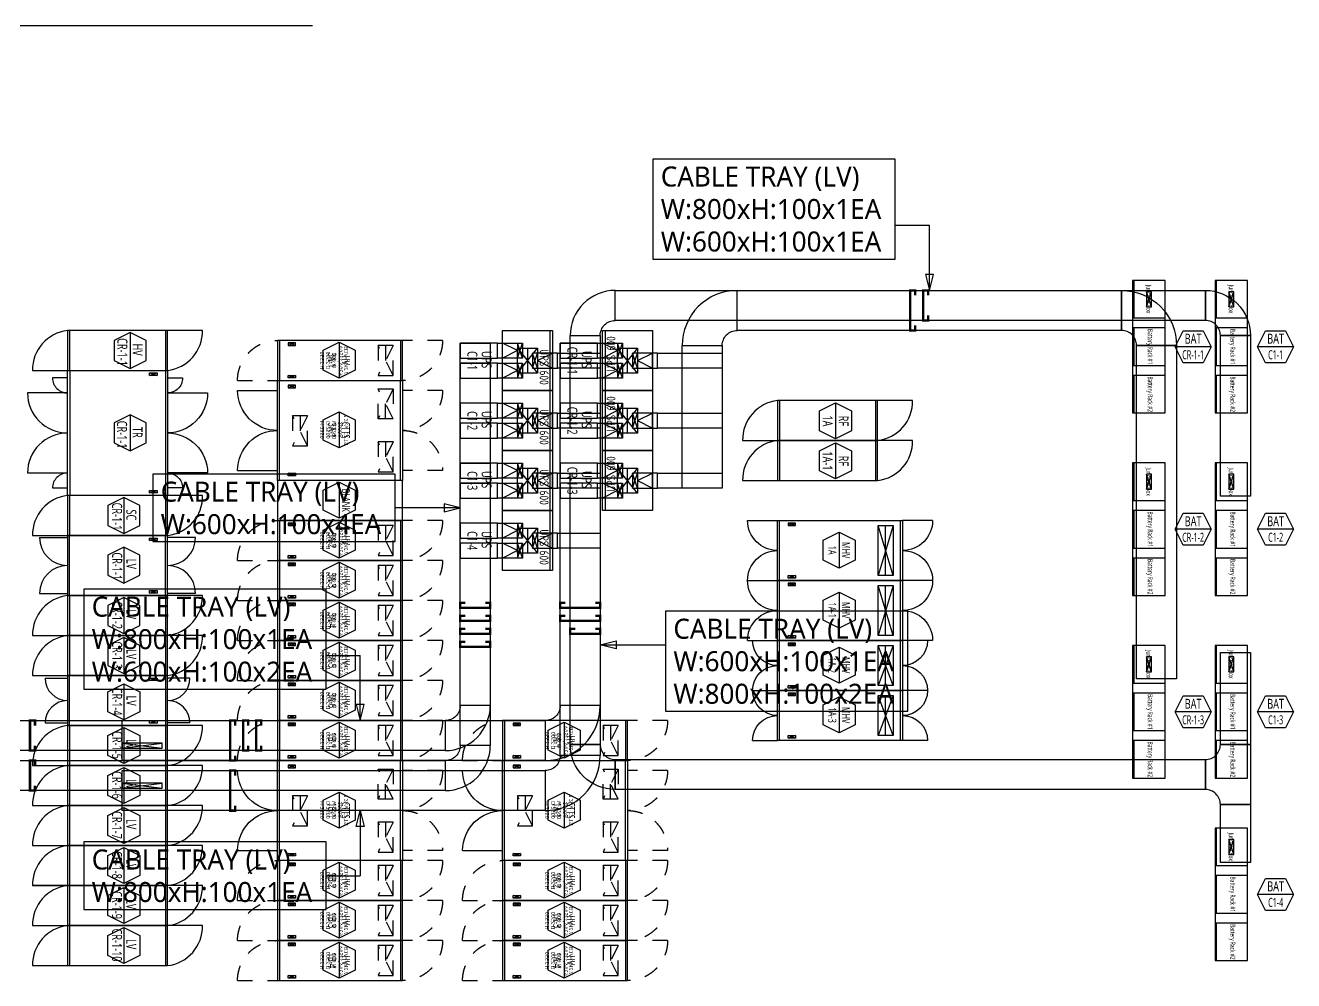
# Model space of a CAD drawing. Header units: millimetres. Extents: x -138191 to 245733, y -341087 to 835263.
# Drawn here: x 108511 to 133874, y -226895 to -207795 of the extents above; entities that cross this region are included whole.
import ezdxf
from ezdxf.enums import TextEntityAlignment as Align

# ---------------------------------------------------------------- set-up
doc = ezdxf.new("R2010")
doc.units = ezdxf.units.MM
doc.header["$LTSCALE"] = 300
doc.linetypes.add('D1', pattern=[3, 1, -1, 1])
for name, color, linetype in [('------00 Switch Gear', 3, 'Continuous'), ('------00 Switch Gear_Number', 1, 'Continuous'), ('-----26 Electrical Cable Tray_HV_N', 30, 'Continuous'), ('-----26 Electrical Cable Tray_LV_UPS', 6, 'Continuous'), ('-----26 Electrical Cable Tray_LV_UPSBAT', 11, 'Continuous'), ('-----36 Dimension', 1, 'Continuous')]:
    doc.layers.add(name, color=color, linetype=linetype)
doc.layers.add('NOPLOT', color=191, linetype='Continuous', plot=False)
doc.styles.add('ELEC', font='malgun.ttf')
doc.styles.add('WD', font='isocp2.shx', dxfattribs={"height": 75, "bigfont": 'whgtxt.shx'})

# ---------------------------------------------------------------- blocks, each defined once
blk = doc.blocks.new('A$C2e8f9a8b')
at = {"color": 0}
blk.add_line((30, 750), (30, 0), dxfattribs=at)
blk.add_lwpolyline([(650, 0), (0, 0), (0, 750), (650, 750)], close=True, dxfattribs=at)
blk = doc.blocks.new('A$C6A3B64A9')
for p, q in [((-3200, 600), (-2600, 600)), ((-2558, -600), (-2558, 600)), ((-460, 550), (-310, 500)), ((-460, 500), (-310, 550)), ((-140, -600), (-140, 600)), ((500, 600), (-100, 600)), ((-460, -550), (-310, -500)), ((-460, -500), (-310, -550)), ((-3200, -600), (-2600, -600)), ((500, -600), (-100, -600))]:
    blk.add_line(p, q)
for points in [[(-100, -600), (-100, 600), (-2600, 600), (-2600, -600)], [(-310, 550), (-310, 500), (-460, 500), (-460, 550)], [(-310, -550), (-310, -500), (-460, -500), (-460, -550)]]:
    blk.add_lwpolyline(points, close=True)
for centre, start, end in [((-2600, 600), 180, 270), ((-100, 600), 270, 0), ((-2600, -600), 90, 180), ((-100, -600), 0, 90)]:
    blk.add_arc(centre, 600, start, end)
at = {"layer": 'NOPLOT'}
for p, q in [((-2410, -500), (-2110, 500)), ((-2410, 500), (-2110, -500)), ((-2260, -500), (-2260, 500))]:
    blk.add_line(p, q, dxfattribs=at)
blk.add_lwpolyline([(-2110, -500), (-2110, 500), (-2410, 500), (-2410, -500)], close=True, dxfattribs=at)
blk = doc.blocks.new('A$C265B5AFD')
for p, q in [((-3100, 500), (-2600, 500)), ((-2558, -500), (-2558, 500)), ((-460, 450), (-310, 400)), ((-460, 400), (-310, 450)), ((-140, -500), (-140, 500)), ((400, 500), (-100, 500)), ((-3100, -500), (-2600, -500)), ((-460, -450), (-310, -400)), ((-460, -400), (-310, -450)), ((400, -500), (-100, -500))]:
    blk.add_line(p, q)
for points in [[(-100, -500), (-100, 500), (-2600, 500), (-2600, -500)], [(-310, 450), (-310, 400), (-460, 400), (-460, 450)], [(-310, -450), (-310, -400), (-460, -400), (-460, -450)]]:
    blk.add_lwpolyline(points, close=True)
for centre, start, end in [((-2600, 500), 180, 270), ((-100, 500), 270, 0), ((-2600, -500), 90, 180), ((-100, -500), 0, 90)]:
    blk.add_arc(centre, 500, start, end)
at = {"layer": 'NOPLOT'}
for p, q in [((-2410, -400), (-2110, 400)), ((-2410, 400), (-2110, -400)), ((-2260, -400), (-2260, 400))]:
    blk.add_line(p, q, dxfattribs=at)
blk.add_lwpolyline([(-2110, -400), (-2110, 400), (-2410, 400), (-2410, -400)], close=True, dxfattribs=at)
blk = doc.blocks.new('7.2kV VCB 630~1250A W800 D2500 H2350')
at = {"color": 0}
for p, q in [((400, 2458), (-400, 2458)), ((400, 40), (-400, 40))]:
    blk.add_line(p, q, dxfattribs=at)
at = {"color": 0, "linetype": 'D1'}
for p, q in [((-350, 360), (-300, 210)), ((-300, 360), (-350, 210)), ((350, 360), (300, 210)), ((300, 360), (350, 210))]:
    blk.add_line(p, q, dxfattribs=at)
blk.add_lwpolyline([(400, 0), (-400, 0), (-400, 2500), (400, 2500)], close=True)
for points in [[(-350, 210), (-300, 210), (-300, 360), (-350, 360)], [(350, 210), (300, 210), (300, 360), (350, 360)]]:
    blk.add_lwpolyline(points, close=True, dxfattribs=at)
at = {"layer": 'NOPLOT', "linetype": 'D1'}
for p, q in [((400, 3300), (400, 2500)), ((300, 2310), (-300, 2010)), ((-300, 2310), (300, 2010)), ((300, 2160), (-300, 2160)), ((-400, -800), (-400, 0))]:
    blk.add_line(p, q, dxfattribs=at)
blk.add_lwpolyline([(300, 2010), (-300, 2010), (-300, 2310), (300, 2310)], close=True, dxfattribs=at)
for centre, start, end in [((400, 2500), 90, 180), ((-400, 0), 270, 0)]:
    blk.add_arc(centre, 800, start, end, dxfattribs=at)
at = {"layer": 'NOPLOT', "linetype": 'D1', "style": 'WD'}
for s, p in [('630A,1250A', (0, 1250)), ('7.2kV VCB', (0, 1370)), ('D:2500', (0, 1010)), ('W:800', (0, 1130)), ('H:2350', (0, 890))]:
    blk.add_text(s, height=80, dxfattribs=at).set_placement(p, align=Align.MIDDLE)
blk = doc.blocks.new('7.2kV CTTS  W2200 D2000 H2350')
at = {"color": 0, "linetype": 'Continuous'}
for p, q in [((42, -1000), (42, 1000)), ((2460, 255), (2460, 1000)), ((2460, -1000), (2460, 255))]:
    blk.add_line(p, q, dxfattribs=at)
at = {"color": 0, "linetype": 'D1'}
for p, q in [((2140, 905), (2290, 855)), ((2140, 855), (2290, 905)), ((2140, -905), (2290, -855)), ((2140, -855), (2290, -905))]:
    blk.add_line(p, q, dxfattribs=at)
at = {"color": 0}
blk.add_lwpolyline([(0, 1000), (0, -1000), (2500, -1000), (2500, 1000)], close=True, dxfattribs=at)
at = {"color": 0, "linetype": 'D1'}
for points in [[(2290, 905), (2290, 855), (2140, 855), (2140, 905)], [(2290, -905), (2290, -855), (2140, -855), (2140, -905)]]:
    blk.add_lwpolyline(points, close=True, dxfattribs=at)
at = {"layer": 'NOPLOT', "linetype": 'D1'}
for p, q in [((-800, 800), (0, 800)), ((190, 230), (490, 830)), ((190, 830), (490, 230)), ((340, 230), (340, 830)), ((1900, 294), (2200, -306)), ((1900, -306), (2200, 294)), ((2050, 294), (2050, -306)), ((190, -230), (490, -830)), ((190, -830), (490, -230)), ((340, -230), (340, -830)), ((-800, -800), (0, -800))]:
    blk.add_line(p, q, dxfattribs=at)
at = {"layer": 'NOPLOT', "linetype": 'ByBlock'}
for p, q in [((3300, 800), (2500, 800)), ((3300, -800), (2500, -800))]:
    blk.add_line(p, q, dxfattribs=at)
at = {"layer": 'NOPLOT', "linetype": 'D1'}
for points in [[(490, 230), (490, 830), (190, 830), (190, 230)], [(2200, 294), (2200, -306), (1900, -306), (1900, 294)], [(490, -230), (490, -830), (190, -830), (190, -230)]]:
    blk.add_lwpolyline(points, close=True, dxfattribs=at)
for centre, start, end in [((0, 800), 180, 270), ((0, -800), 90, 180)]:
    blk.add_arc(centre, 800, start, end, dxfattribs=at)
at = {"layer": 'NOPLOT', "linetype": 'ByBlock'}
for centre, start, end in [((2500, 800), 270, 0), ((2500, -800), 0, 90)]:
    blk.add_arc(centre, 800, start, end, dxfattribs=at)
at = {"layer": 'NOPLOT', "linetype": 'D1', "style": 'WD'}
for s, p in [('7.2kV CTTS', (1130, 12)), ('2000A', (1250, 12)), ('W:2200', (1370, 12)), ('D:2500', (1490, 12)), ('H:2350', (1610, 12))]:
    blk.add_text(s, height=80, rotation=270, dxfattribs=at).set_placement(p, align=Align.MIDDLE)
blk = doc.blocks.new('UPS 600kV')
at = {"layer": '------00 Switch Gear'}
blk.add_line((800, 850), (-402, 850), dxfattribs=at)
blk.add_lwpolyline([(798, -100), (-402, -100), (-402, 900), (798, 900)], close=True, dxfattribs=at)
at = {"layer": 'NOPLOT'}
for p, q in [((-52, 199), (448, 601)), ((448, 199), (-52, 601)), ((-52, 400), (448, 400))]:
    blk.add_line(p, q, dxfattribs=at)
blk.add_lwpolyline([(448, 601), (448, 199), (-52, 199), (-52, 601)], close=True, dxfattribs=at)
at = {"layer": 'NOPLOT', "style": 'WD', "width": 0.85}
blk.add_text('UPS 600', height=178.2, dxfattribs=at).set_placement((-26, 731), align=Align.MIDDLE_LEFT)
blk = doc.blocks.new('A$550585017316')
at = {"color": 0}
for p, q in [((400, 300), (0, 300)), ((0, 300), (0, 0)), ((500, 300), (400, 300)), ((500, 0), (500, 300)), ((0, 0), (400, 0)), ((400, 0), (500, 0))]:
    blk.add_line(p, q, dxfattribs=at)
at = {"color": 8}
for p, q in [((100, 0), (0, 300)), ((0, 0), (100, 300)), ((100, 150), (400, 300)), ((100, 300), (100, 0)), ((400, 0), (400, 300)), ((100, 150), (400, 0))]:
    blk.add_line(p, q, dxfattribs=at)

msp = doc.modelspace()

# ---------------------------------------------------------------- linework, layer by layer
at = {"layer": '------00 Switch Gear'}
for p, q in [((109394, -213895), (109394, -214695)), ((111312, -213895), (111312, -214695)), ((109398, -214695), (109398, -217195)), ((110994, -214745), (111144, -214795)), ((110994, -214795), (111144, -214745)), ((111312, -214695), (111312, -217195)), ((123594, -215295), (123594, -216095)), ((125512, -215295), (125512, -216095)), ((123594, -216095), (123594, -216895)), ((125512, -216095), (125512, -216895)), ((110994, -217095), (111144, -217145)), ((110994, -217145), (111144, -217095)), ((109393, -217195), (109393, -217995)), ((111313, -217195), (111313, -217995)), ((108794, -218035), (109354, -218035)), ((109396, -219195), (109396, -217995)), ((110994, -218045), (111144, -218095)), ((110994, -218095), (111144, -218045)), ((111314, -219195), (111314, -217995)), ((111914, -218035), (111354, -218035)), ((110994, -219095), (111144, -219145)), ((110994, -219145), (111144, -219095)), ((108794, -219155), (109354, -219155)), ((109394, -219195), (109394, -219995)), ((111312, -219195), (111312, -219995)), ((111914, -219155), (111354, -219155)), ((109394, -219995), (109394, -220795)), ((111312, -219995), (111312, -220795)), ((108906, -220847), (109354, -220847)), ((109396, -221795), (109396, -220795)), ((110994, -220845), (111144, -220895)), ((110994, -220895), (111144, -220845)), ((111312, -220795), (111312, -221795)), ((111802, -220847), (111354, -220847)), ((108906, -221743), (109354, -221743)), ((109394, -221795), (109394, -222595)), ((110994, -221695), (111144, -221745)), ((110994, -221745), (111144, -221695)), ((111312, -221795), (111312, -222595)), ((111802, -221743), (111354, -221743)), ((109394, -222595), (109394, -223395)), ((111312, -222595), (111312, -223395)), ((109394, -223395), (109394, -224195)), ((111312, -223395), (111312, -224195)), ((109394, -224195), (109394, -224995)), ((111312, -224195), (111312, -224995)), ((109394, -224995), (109394, -225795)), ((111312, -224995), (111312, -225795)), ((109394, -225795), (109394, -226595)), ((111312, -225795), (111312, -226595))]:
    msp.add_line(p, q, dxfattribs=at)
for points in [[(131304, -212895), (130654, -212895), (130654, -215545), (131304, -215545)], [(123554, -216095), (123554, -216895), (125554, -216895), (125554, -216095)], [(131304, -216545), (130654, -216545), (130654, -219195), (131304, -219195)], [(131304, -220195), (130654, -220195), (130654, -222845), (131304, -222845)]]:
    msp.add_lwpolyline(points, close=True, dxfattribs=at)
at = {"layer": '------00 Switch Gear', "elevation": 0}
for points in [[(132954, -212895), (132304, -212895), (132304, -215545), (132954, -215545)], [(109354, -213895), (109354, -214695), (111354, -214695), (111354, -213895)], [(111354, -214695), (111354, -217195), (109354, -217195), (109354, -214695)], [(111144, -214745), (111144, -214795), (110994, -214795), (110994, -214745)], [(123554, -215295), (123554, -216095), (125554, -216095), (125554, -215295)], [(132954, -216545), (132304, -216545), (132304, -219195), (132954, -219195)], [(111144, -217095), (111144, -217145), (110994, -217145), (110994, -217095)], [(113554, -217695), (116054, -217695), (116054, -216895), (113554, -216895)], [(109353, -217195), (109353, -217995), (111355, -217995), (111355, -217195)], [(111354, -219195), (111354, -217995), (109354, -217995), (109354, -219195)], [(111144, -218045), (111144, -218095), (110994, -218095), (110994, -218045)], [(111144, -219095), (111144, -219145), (110994, -219145), (110994, -219095)], [(109354, -219195), (109354, -219995), (111354, -219995), (111354, -219195)], [(109354, -219995), (109354, -220795), (111354, -220795), (111354, -219995)], [(132954, -220195), (132304, -220195), (132304, -222845), (132954, -222845)], [(111354, -221795), (111354, -220795), (109354, -220795), (109354, -221795)], [(111144, -220845), (111144, -220895), (110994, -220895), (110994, -220845)], [(109354, -221795), (109354, -222595), (111354, -222595), (111354, -221795)], [(111144, -221695), (111144, -221745), (110994, -221745), (110994, -221695)], [(109354, -222595), (109354, -223395), (111354, -223395), (111354, -222595)], [(109354, -223395), (109354, -224195), (111354, -224195), (111354, -223395)], [(132954, -223845), (132304, -223845), (132304, -226495), (132954, -226495)], [(109354, -224195), (109354, -224995), (111354, -224995), (111354, -224195)], [(109354, -224995), (109354, -225795), (111354, -225795), (111354, -224995)], [(109354, -225795), (109354, -226595), (111354, -226595), (111354, -225795)]]:
    msp.add_lwpolyline(points, close=True, dxfattribs=at)
for points in [[(109354, -213895, 0.385743), (108654, -214695), (109354, -214695)], [(111354, -214695, 0.385743), (112054, -213895), (111354, -213895)], [(109354, -214845), (109054, -214845, 0.414214), (109354, -215145), (108554, -215145, 0.414214), (109354, -215945, 0.414214), (108554, -216745), (109354, -216745, 0.414214), (109054, -217045), (109354, -217045)], [(111354, -214845), (111654, -214845, -0.414214), (111354, -215145), (112154, -215145, -0.414214), (111354, -215945, -0.414214), (112154, -216745), (111354, -216745, -0.414214), (111654, -217045), (111354, -217045)], [(123554, -216095, 0.385743), (122854, -216895), (123554, -216895)], [(125554, -216895, 0.385743), (126254, -216095), (125554, -216095)], [(109353, -217195, 0.385743), (108653, -217995), (109353, -217995)], [(111355, -217995, 0.385743), (112055, -217195), (111355, -217195)], [(109354, -219195, 0.385743), (108654, -219995), (109354, -219995)], [(111354, -219995, 0.385743), (112054, -219195), (111354, -219195)], [(109354, -219995, 0.385743), (108654, -220795), (109354, -220795)], [(111354, -220795, 0.385743), (112054, -219995), (111354, -219995)], [(109354, -221795, 0.385743), (108654, -222595), (109354, -222595)], [(111354, -222595, 0.385743), (112054, -221795), (111354, -221795)], [(109354, -222595, 0.385743), (108654, -223395), (109354, -223395)], [(111354, -223395, 0.385743), (112054, -222595), (111354, -222595)], [(109354, -223395, 0.385743), (108654, -224195), (109354, -224195)], [(111354, -224195, 0.385743), (112054, -223395), (111354, -223395)], [(109354, -224195, 0.385743), (108654, -224995), (109354, -224995), (109354, -224995), (108654, -224995)], [(111354, -224995, 0.385743), (112054, -224195), (111354, -224195)], [(109354, -224995, 0.385743), (108654, -225795), (109354, -225795)], [(111354, -225795, 0.385743), (112054, -224995), (111354, -224995)], [(109354, -225795, 0.385743), (108654, -226595), (109354, -226595)], [(111354, -226595, 0.385743), (112054, -225795), (111354, -225795)]]:
    msp.add_lwpolyline(points, format="xyb", dxfattribs=at)
at = {"layer": '------00 Switch Gear'}
for points in [[(123554, -215295, 0.385743), (122854, -216095), (123554, -216095)], [(125554, -216095, 0.385743), (126254, -215295), (125554, -215295)]]:
    msp.add_lwpolyline(points, format="xyb", dxfattribs=at)
for centre, radius, start, end in [((109354, -218035), 560, 180, 270), ((111354, -218035), 560, 270, 0), ((109354, -219155), 560, 90, 180), ((111354, -219155), 560, 0, 90), ((109354, -220847), 448, 180, 270), ((111354, -220847), 448, 270, 0), ((109354, -221743), 448, 90, 180), ((111354, -221743), 448, 0, 90)]:
    msp.add_arc(centre, radius, start, end, dxfattribs=at)
at = {"layer": '------00 Switch Gear_Number', "color": 1, "elevation": 0}
for points in [[(110604, -213935), (110604, -214655), (110924, -214495), (110924, -214095), (110604, -213935), (110284, -214095), (110284, -214495), (110604, -214655)], [(124712, -215344), (124712, -216064), (124392, -215904), (124392, -215504), (124712, -215344), (125032, -215504), (125032, -215904), (124712, -216064)], [(110604, -215585), (110604, -216305), (110924, -216145), (110924, -215745), (110604, -215585), (110284, -215745), (110284, -216145), (110604, -216305)], [(110480, -217234), (110480, -217954), (110800, -217794), (110800, -217393), (110480, -217234), (110160, -217393), (110160, -217794), (110480, -217954)], [(110481, -218229), (110481, -218949), (110801, -218789), (110801, -218388), (110481, -218229), (110161, -218388), (110161, -218789), (110481, -218949)], [(110481, -219232), (110481, -219952), (110801, -219792), (110801, -219392), (110481, -219232), (110161, -219392), (110161, -219792), (110481, -219952)], [(110481, -220032), (110481, -220752), (110801, -220592), (110801, -220192), (110481, -220032), (110161, -220192), (110161, -220592), (110481, -220752)], [(110481, -220963), (110481, -221683), (110161, -221523), (110161, -221123), (110481, -220963), (110801, -221123), (110801, -221523), (110481, -221683)], [(110481, -221833), (110481, -222553), (110161, -222393), (110161, -221993), (110481, -221833), (110801, -221993), (110801, -222393), (110481, -222553)], [(110481, -222633), (110481, -223353), (110161, -223193), (110161, -222793), (110481, -222633), (110801, -222793), (110801, -223193), (110481, -223353)], [(110481, -223433), (110481, -224153), (110161, -223993), (110161, -223593), (110481, -223433), (110801, -223593), (110801, -223993), (110481, -224153)], [(110481, -224233), (110481, -224953), (110161, -224793), (110161, -224393), (110481, -224233), (110801, -224393), (110801, -224793), (110481, -224953)], [(110481, -225033), (110481, -225753), (110161, -225593), (110161, -225193), (110481, -225033), (110801, -225193), (110801, -225593), (110481, -225753)], [(110481, -225833), (110481, -226553), (110161, -226393), (110161, -225993), (110481, -225833), (110801, -225993), (110801, -226393), (110481, -226553)]]:
    msp.add_lwpolyline(points, dxfattribs=at)
at = {"layer": '------00 Switch Gear_Number'}
for points in [[(132224, -214220), (131504, -214220), (131663, -213900), (132064, -213900), (132224, -214220), (132064, -214540), (131663, -214540), (131504, -214220)], [(132224, -217870), (131504, -217870), (131663, -217550), (132064, -217550), (132224, -217870), (132064, -218190), (131663, -218190), (131504, -217870)], [(132224, -221520), (131504, -221520), (131663, -221200), (132064, -221200), (132224, -221520), (132064, -221840), (131663, -221840), (131504, -221520)]]:
    msp.add_lwpolyline(points, dxfattribs=at)
at = {"layer": '------00 Switch Gear_Number', "elevation": 0}
for points in [[(133874, -214220), (133154, -214220), (133313, -213900), (133714, -213900), (133874, -214220), (133714, -214540), (133313, -214540), (133154, -214220)], [(133874, -217870), (133154, -217870), (133313, -217550), (133714, -217550), (133874, -217870), (133714, -218190), (133313, -218190), (133154, -217870)], [(133874, -221520), (133154, -221520), (133313, -221200), (133714, -221200), (133874, -221520), (133714, -221840), (133313, -221840), (133154, -221520)], [(133874, -225170), (133154, -225170), (133313, -224850), (133714, -224850), (133874, -225170), (133714, -225490), (133313, -225490), (133154, -225170)]]:
    msp.add_lwpolyline(points, dxfattribs=at)
at = {"layer": '------00 Switch Gear_Number', "color": 1, "lineweight": -2, "elevation": 0}
for points in [[(114788, -214126), (114788, -214846), (114468, -214687), (114468, -214286), (114788, -214126), (115108, -214286), (115108, -214687), (114788, -214846)], [(114788, -215525), (114788, -216245), (114468, -216086), (114468, -215685), (114788, -215525), (115108, -215685), (115108, -216086), (114788, -216245)], [(114788, -216926), (114788, -217646), (114468, -217487), (114468, -217086), (114788, -216926), (115108, -217086), (115108, -217487), (114788, -217646)], [(114788, -217726), (114788, -218446), (114468, -218287), (114468, -217886), (114788, -217726), (115108, -217886), (115108, -218287), (114788, -218446)], [(124788, -217925), (124788, -218645), (124468, -218485), (124468, -218085), (124788, -217925), (125108, -218085), (125108, -218485), (124788, -218645)], [(114788, -218526), (114788, -219246), (114468, -219087), (114468, -218686), (114788, -218526), (115108, -218686), (115108, -219087), (114788, -219246)], [(124788, -219125), (124788, -219845), (124468, -219685), (124468, -219285), (124788, -219125), (125108, -219285), (125108, -219685), (124788, -219845)], [(114788, -219326), (114788, -220046), (114468, -219887), (114468, -219486), (114788, -219326), (115108, -219486), (115108, -219887), (114788, -220046)], [(114788, -220126), (114788, -220846), (114468, -220687), (114468, -220286), (114788, -220126), (115108, -220286), (115108, -220687), (114788, -220846)], [(124788, -220225), (124788, -220945), (124468, -220785), (124468, -220385), (124788, -220225), (125108, -220385), (125108, -220785), (124788, -220945)], [(114788, -220926), (114788, -221646), (114468, -221487), (114468, -221086), (114788, -220926), (115108, -221086), (115108, -221487), (114788, -221646)], [(124788, -221223), (124788, -221943), (124468, -221783), (124468, -221383), (124788, -221223), (125108, -221383), (125108, -221783), (124788, -221943)], [(114788, -221726), (114788, -222446), (114468, -222287), (114468, -221886), (114788, -221726), (115108, -221886), (115108, -222287), (114788, -222446)], [(119288, -221726), (119288, -222446), (118968, -222287), (118968, -221886), (119288, -221726), (119608, -221886), (119608, -222287), (119288, -222446)], [(114788, -223125), (114788, -223845), (114468, -223686), (114468, -223285), (114788, -223125), (115108, -223285), (115108, -223686), (114788, -223845)], [(119288, -223125), (119288, -223845), (118968, -223686), (118968, -223285), (119288, -223125), (119608, -223285), (119608, -223686), (119288, -223845)], [(114788, -224526), (114788, -225246), (114468, -225087), (114468, -224686), (114788, -224526), (115108, -224686), (115108, -225087), (114788, -225246)], [(119288, -224526), (119288, -225246), (118968, -225087), (118968, -224686), (119288, -224526), (119608, -224686), (119608, -225087), (119288, -225246)], [(114788, -225326), (114788, -226046), (114468, -225887), (114468, -225486), (114788, -225326), (115108, -225486), (115108, -225887), (114788, -226046)], [(119288, -225326), (119288, -226046), (118968, -225887), (118968, -225486), (119288, -225326), (119608, -225486), (119608, -225887), (119288, -226046)], [(114788, -226126), (114788, -226846), (114468, -226687), (114468, -226286), (114788, -226126), (115108, -226286), (115108, -226687), (114788, -226846)], [(119288, -226126), (119288, -226846), (118968, -226687), (118968, -226286), (119288, -226126), (119608, -226286), (119608, -226687), (119288, -226846)]]:
    msp.add_lwpolyline(points, dxfattribs=at)
at = {"layer": '------00 Switch Gear_Number', "color": 1}
msp.add_lwpolyline([(124712, -216144), (124712, -216864), (124392, -216704), (124392, -216304), (124712, -216144), (125032, -216304), (125032, -216704), (124712, -216864)], dxfattribs=at)
at = {"layer": '-----26 Electrical Cable Tray_HV_N', "color": 1}
for p, q in [((125904, -211792), (126589, -211792)), ((114524, -220392), (115209, -220392)), ((114524, -224798), (115209, -224798))]:
    msp.add_line(p, q, dxfattribs=at)
at = {"layer": '-----26 Electrical Cable Tray_HV_N', "color": 1, "elevation": 0}
for points in [[(121058, -210467), (121058, -212467), (125904, -212467), (125904, -210467)], [(111058, -216768), (111058, -218118), (115904, -218118), (115904, -216768)], [(109678, -219067), (109678, -221067), (114524, -221067), (114524, -219067)], [(121310, -219509), (121310, -221509), (126156, -221509), (126156, -219509)], [(109678, -224123), (109678, -225473), (114524, -225473), (114524, -224123)]]:
    msp.add_lwpolyline(points, close=True, dxfattribs=at)
for points in [[(126589, -213095), (126669, -212775), (126509, -212775), (126589, -213095), (126589, -211792)], [(117207, -217443), (116887, -217363), (116887, -217523), (117207, -217443), (115904, -217443)], [(120007, -220184), (120327, -220104), (120327, -220264), (120007, -220184), (121310, -220184)], [(115209, -221695), (115289, -221375), (115129, -221375), (115209, -221695), (115209, -220392)], [(115209, -223495), (115289, -223815), (115129, -223815), (115209, -223495), (115209, -224798)]]:
    msp.add_lwpolyline(points, dxfattribs=at)
at = {"layer": '-----26 Electrical Cable Tray_LV_UPS'}
for p, q in [((110447, -222245), (111247, -222145)), ((110447, -222145), (111247, -222245)), ((110447, -223045), (111247, -222945)), ((110447, -222945), (111247, -223045))]:
    msp.add_line(p, q, dxfattribs=at)
at = {"layer": '-----26 Electrical Cable Tray_LV_UPS', "elevation": 0}
for points in [[(117953, -214147), (117207, -214147), (117207, -214447), (117953, -214447)], [(117807, -214147), (117807, -221395), (117207, -221395), (117207, -214147)], [(119953, -214147), (119207, -214147), (119207, -214447), (119953, -214447)], [(120007, -214147), (120007, -221395), (119207, -221395), (119207, -214147)], [(117953, -214547), (117207, -214547), (117207, -214847), (117953, -214847)], [(117807, -214547), (117807, -222195), (117207, -222195), (117207, -214547)], [(119953, -214547), (119207, -214547), (119207, -214847), (119953, -214847)], [(120007, -214547), (120007, -222395), (119207, -222395), (119207, -214547)], [(117953, -215347), (117207, -215347), (117207, -215647), (117953, -215647)], [(119953, -215347), (119207, -215347), (119207, -215647), (119953, -215647)], [(117953, -215747), (117207, -215747), (117207, -216047), (117953, -216047)], [(119953, -215747), (119207, -215747), (119207, -216047), (119953, -216047)], [(117807, -216547), (117807, -221395), (117207, -221395), (117207, -216547)], [(117953, -216547), (117207, -216547), (117207, -216847), (117953, -216847)], [(119953, -216547), (119207, -216547), (119207, -216847), (119953, -216847)], [(117953, -216947), (117207, -216947), (117207, -217247), (117953, -217247)], [(117807, -216947), (117807, -222195), (117207, -222195), (117207, -216947)], [(119953, -216947), (119207, -216947), (119207, -217247), (119953, -217247)], [(117953, -217747), (117207, -217747), (117207, -218047), (117953, -218047)], [(117953, -218147), (117207, -218147), (117207, -218447), (117953, -218447)], [(107211, -221695), (116907, -221695), (116907, -222295), (107211, -222295)], [(107511, -221695), (116907, -221695), (116907, -222295), (107511, -222295)], [(110447, -221695), (118907, -221695), (118907, -222495), (110447, -222495)], [(110447, -222145), (110447, -222245), (111247, -222245), (111247, -222145)], [(107211, -222495), (116907, -222495), (116907, -223095), (107211, -223095)], [(107511, -222495), (116907, -222495), (116907, -223095), (107511, -223095)], [(110447, -222695), (118907, -222695), (118907, -223495), (110447, -223495)], [(110447, -222945), (110447, -223045), (111247, -223045), (111247, -222945)]]:
    msp.add_lwpolyline(points, close=True, dxfattribs=at)
at = {"layer": '-----26 Electrical Cable Tray_LV_UPS', "ltscale": 7.5, "const_width": 50, "elevation": 0}
for points in [[(117707, -219340), (117807, -219340), (117807, -219440), (117207, -219440), (117207, -219340), (117307, -219340)], [(119907, -219340), (120007, -219340), (120007, -219440), (119207, -219440), (119207, -219340), (119307, -219340)], [(117707, -219600), (117807, -219600), (117807, -219700), (117207, -219700), (117207, -219600), (117307, -219600)], [(119907, -219600), (120007, -219600), (120007, -219700), (119207, -219700), (119207, -219600), (119307, -219600)], [(117707, -219860), (117807, -219860), (117807, -219960), (117207, -219960), (117207, -219860), (117307, -219860)], [(117707, -220120), (117807, -220120), (117807, -220220), (117207, -220220), (117207, -220120), (117307, -220120)], [(108703, -222195), (108703, -222295), (108603, -222295), (108603, -221695), (108703, -221695), (108703, -221795)], [(112706, -222395), (112706, -222495), (112606, -222495), (112606, -221695), (112706, -221695), (112706, -221795)], [(112966, -222195), (112966, -222295), (112866, -222295), (112866, -221695), (112966, -221695), (112966, -221795)], [(113226, -222195), (113226, -222295), (113126, -222295), (113126, -221695), (113226, -221695), (113226, -221795)], [(108703, -222995), (108703, -223095), (108603, -223095), (108603, -222495), (108703, -222495), (108703, -222595)], [(112706, -223395), (112706, -223495), (112606, -223495), (112606, -222695), (112706, -222695), (112706, -222795)]]:
    msp.add_lwpolyline(points, dxfattribs=at)
at = {"layer": '-----26 Electrical Cable Tray_LV_UPS', "elevation": 0}
for points in [[(117207, -221395), (117207, -221395, -0.414214), (116907, -221695), (116907, -221695), (116907, -222295, 0.414214), (117807, -221395)], [(117207, -221395), (117207, -221395, -0.414214), (116907, -221695), (116907, -221695), (116907, -222295, 0.414214), (117807, -221395)], [(120007, -221395), (119207, -221395, -0.414214), (118907, -221695), (118907, -222495, 0.414214)], [(117207, -222195), (117207, -222195, -0.414214), (116907, -222495), (116907, -222495), (116907, -223095, 0.414214), (117807, -222195)], [(117207, -222195), (117207, -222195, -0.414214), (116907, -222495), (116907, -222495), (116907, -223095, 0.414214), (117807, -222195)], [(120007, -222395), (119207, -222395, -0.414214), (118907, -222695), (118907, -223495, 0.414214)]]:
    msp.add_lwpolyline(points, format="xyb", close=True, dxfattribs=at)
at = {"layer": '-----26 Electrical Cable Tray_LV_UPSBAT'}
for p, q in [((131029, -213420), (130929, -213120)), ((130929, -213420), (131029, -213120)), ((132679, -213420), (132579, -213120)), ((132579, -213420), (132679, -213120)), ((131029, -217070), (130929, -216770)), ((130929, -217070), (131029, -216770)), ((132679, -217070), (132579, -216770)), ((132579, -217070), (132679, -216770)), ((131029, -220720), (130929, -220420)), ((130929, -220720), (131029, -220420)), ((132679, -220720), (132579, -220420)), ((132579, -220720), (132679, -220420)), ((132679, -224370), (132579, -224070)), ((132579, -224370), (132679, -224070))]:
    msp.add_line(p, q, dxfattribs=at)
at = {"layer": '-----26 Electrical Cable Tray_LV_UPSBAT', "elevation": 0}
for points in [[(120007, -213995), (120007, -213995, -0.414214), (120307, -213695), (120307, -213695), (120307, -213095, 0.414214), (119407, -213995)], [(121646, -214195), (122446, -214195, -0.414214), (122746, -213895), (122746, -213095, 0.414214)], [(131532, -214195), (130732, -214195, 0.414214), (130432, -213895), (130432, -213095, -0.414214)], [(132408, -213995), (132408, -213995, 0.414214), (132108, -213695), (132108, -213695), (132108, -213095, -0.414214), (133008, -213995)], [(120007, -222174), (120007, -222174, 0.414214), (120307, -222474), (120307, -222474), (120307, -223074, -0.414214), (119407, -222174)], [(132408, -222174), (133008, -222174), (133008, -222174), (133008, -223374), (132408, -223374, 0.414214), (132108, -223074), (132108, -222474), (132108, -222474, 0.414214)]]:
    msp.add_lwpolyline(points, format="xyb", close=True, dxfattribs=at)
for points in [[(132108, -213695), (120307, -213695), (120307, -213095), (132108, -213095)], [(130432, -213895), (122746, -213895), (122746, -213095), (130432, -213095)], [(130929, -213420), (131029, -213420), (131029, -213120), (130929, -213120)], [(132579, -213420), (132679, -213420), (132679, -213120), (132579, -213120)], [(120007, -213995), (120007, -215847), (119407, -215847), (119407, -213995)], [(133008, -213995), (133008, -217208), (132408, -217208), (132408, -213995)], [(122446, -214195), (122446, -217047), (121646, -217047), (121646, -214195)], [(131532, -214195), (131532, -220860), (130732, -220860), (130732, -214195)], [(119155, -214347), (120007, -214347), (120007, -214647), (119155, -214647)], [(121155, -214347), (122446, -214347), (122446, -214647), (121155, -214647)], [(119155, -215547), (120007, -215547), (120007, -215847), (119155, -215847)], [(121155, -215547), (122446, -215547), (122446, -215847), (121155, -215847)], [(119155, -216747), (120007, -216747), (120007, -217047), (119155, -217047)], [(120007, -216747), (120007, -222174), (119407, -222174), (119407, -216747)], [(121155, -216747), (122446, -216747), (122446, -217047), (121155, -217047)], [(130929, -217070), (131029, -217070), (131029, -216770), (130929, -216770)], [(132579, -217070), (132679, -217070), (132679, -216770), (132579, -216770)], [(119155, -217947), (120007, -217947), (120007, -218247), (119155, -218247)], [(132408, -222174), (132408, -220335), (133008, -220335), (133008, -222174)], [(130929, -220720), (131029, -220720), (131029, -220420), (130929, -220420)], [(132579, -220720), (132679, -220720), (132679, -220420), (132579, -220420)], [(132108, -223074), (120307, -223074), (120307, -222474), (132108, -222474)], [(132408, -224536), (132408, -223374), (133008, -223374), (133008, -224536)], [(132579, -224370), (132679, -224370), (132679, -224070), (132579, -224070)]]:
    msp.add_lwpolyline(points, close=True, dxfattribs=at)
at = {"layer": '-----26 Electrical Cable Tray_LV_UPSBAT', "ltscale": 7.5, "const_width": 50, "elevation": 0}
for points in [[(126305, -213795), (126305, -213895), (126205, -213895), (126205, -213095), (126305, -213095), (126305, -213195)], [(126565, -213595), (126565, -213695), (126465, -213695), (126465, -213095), (126565, -213095), (126565, -213195)], [(119907, -219860), (120007, -219860), (120007, -219960), (119407, -219960), (119407, -219860), (119507, -219860)]]:
    msp.add_lwpolyline(points, dxfattribs=at)
at = {"layer": '-----36 Dimension'}
msp.add_line((28900, -207795), (114252, -207795), dxfattribs=at)

# ---------------------------------------------------------------- block references
at = {"layer": '------00 Switch Gear', "xscale": -1}
for name, p, rotation in [('A$C2e8f9a8b', (130654, -212895), 180), ('A$C2e8f9a8b', (132304, -212895), 180), ('A$C2e8f9a8b', (130654, -213845), 180), ('A$C2e8f9a8b', (132304, -213845), 180), ('7.2kV VCB 630~1250A W800 D2500 H2350', (113554, -214495), 270), ('A$C2e8f9a8b', (130654, -214795), 180), ('A$C2e8f9a8b', (132304, -214795), 180), ('A$C2e8f9a8b', (130654, -216545), 180), ('A$C2e8f9a8b', (132304, -216545), 180), ('A$C2e8f9a8b', (130654, -217495), 180), ('A$C2e8f9a8b', (132304, -217495), 180), ('7.2kV VCB 630~1250A W800 D2500 H2350', (113554, -218095), 270), ('7.2kV VCB 630~1250A W800 D2500 H2350', (113554, -218895), 270), ('A$C2e8f9a8b', (130654, -218445), 180), ('A$C2e8f9a8b', (132304, -218445), 180), ('7.2kV VCB 630~1250A W800 D2500 H2350', (113554, -219695), 270), ('7.2kV VCB 630~1250A W800 D2500 H2350', (113554, -220495), 270), ('A$C2e8f9a8b', (130654, -220195), 180), ('A$C2e8f9a8b', (132304, -220195), 180), ('7.2kV VCB 630~1250A W800 D2500 H2350', (113554, -221295), 270), ('A$C2e8f9a8b', (130654, -221145), 180), ('A$C2e8f9a8b', (132304, -221145), 180), ('7.2kV VCB 630~1250A W800 D2500 H2350', (113554, -222095), 270), ('7.2kV VCB 630~1250A W800 D2500 H2350', (118054, -222095), 270), ('A$C2e8f9a8b', (130654, -222095), 180), ('A$C2e8f9a8b', (132304, -222095), 180), ('A$C2e8f9a8b', (132304, -223845), 180), ('7.2kV VCB 630~1250A W800 D2500 H2350', (113554, -224895), 270), ('7.2kV VCB 630~1250A W800 D2500 H2350', (118054, -224895), 270), ('A$C2e8f9a8b', (132304, -224795), 180), ('7.2kV VCB 630~1250A W800 D2500 H2350', (113554, -225695), 270), ('7.2kV VCB 630~1250A W800 D2500 H2350', (118054, -225695), 270), ('A$C2e8f9a8b', (132304, -225745), 180), ('7.2kV VCB 630~1250A W800 D2500 H2350', (113554, -226495), 270), ('7.2kV VCB 630~1250A W800 D2500 H2350', (118054, -226495), 270)]:
    msp.add_blockref(name, p, dxfattribs=dict(at, rotation=rotation))
at = {"layer": '------00 Switch Gear'}
for p, rotation in [((118154, -214299), 270), ((120954, -214694), 89.99999999999999), ((118154, -215499), 270), ((120954, -215894), 89.99999999999999), ((118154, -216699), 270), ((120954, -217094), 89.99999999999999), ((118154, -217899), 270)]:
    msp.add_blockref('UPS 600kV', p, dxfattribs=dict(at, rotation=rotation))
at = {"layer": '------00 Switch Gear', "xscale": -1}
for name, p in [('7.2kV CTTS  W2200 D2000 H2350', (116054, -215895)), ('A$C6A3B64A9', (123454, -218295)), ('A$C6A3B64A9', (123454, -219495)), ('A$C265B5AFD', (123454, -220595)), ('A$C265B5AFD', (123454, -221595)), ('7.2kV CTTS  W2200 D2000 H2350', (116054, -223495)), ('7.2kV CTTS  W2200 D2000 H2350', (120554, -223495))]:
    msp.add_blockref(name, p, dxfattribs=at)
at = {"layer": '-----26 Electrical Cable Tray_LV_UPS', "xscale": -1}
for p in [(118453, -214447), (120453, -214447), (118453, -214847), (120453, -214847), (118453, -215647), (120453, -215647), (118453, -216047), (120453, -216047), (118453, -216847), (120453, -216847), (118453, -217247), (120453, -217247), (118453, -218047), (118453, -218447)]:
    msp.add_blockref('A$550585017316', p, dxfattribs=at)
at = {"layer": '-----26 Electrical Cable Tray_LV_UPSBAT'}
for p in [(118655, -214647), (120655, -214647), (118655, -215847), (120655, -215847), (118655, -217047), (120655, -217047), (118655, -218247)]:
    msp.add_blockref('A$550585017316', p, dxfattribs=at)

# ---------------------------------------------------------------- texts
at = {"layer": '------00 Switch Gear', "style": 'ELEC', "width": 0.6}
for s, p in [('Junction Box', (130976, -213270)), ('Junction Box', (132626, -213270)), ('Battery Rack #1', (131007, -214220)), ('Battery Rack #1', (132657, -214220)), ('Battery Rack #2', (131007, -215170)), ('Battery Rack #2', (132657, -215170)), ('Junction Box', (130976, -216920)), ('Junction Box', (132626, -216920)), ('Battery Rack #1', (131007, -217870)), ('Battery Rack #1', (132657, -217870)), ('Battery Rack #2', (131007, -218820)), ('Battery Rack #2', (132657, -218820)), ('Junction Box', (130976, -220570)), ('Junction Box', (132626, -220570)), ('Battery Rack #1', (131007, -221520)), ('Battery Rack #1', (132657, -221520)), ('Battery Rack #2', (131007, -222470)), ('Battery Rack #2', (132657, -222470)), ('Junction Box', (132626, -224220)), ('Battery Rack #1', (132657, -225170)), ('Battery Rack #2', (132657, -226120))]:
    msp.add_text(s, height=100, rotation=270, dxfattribs=at).set_placement(p, align=Align.MIDDLE_CENTER)
at = {"layer": '------00 Switch Gear_Number', "color": 0, "style": 'ELEC', "width": 0.7}
for s, p in [('CR-1-1', (110452, -214325)), ('HV', (110755, -214278)), ('CR-1-1', (119450, -214499)), ('C1-1', (117450, -214499)), ('UPS', (117735, -214477)), ('UPS', (119735, -214477)), ('C1-2', (117450, -215699)), ('UPS', (117735, -215677)), ('CR-1-2', (119450, -215699)), ('UPS', (119735, -215677)), ('CR-1-1', (110445, -215978)), ('TR', (110755, -215933)), ('C1-3', (117450, -216899)), ('UPS', (117735, -216877)), ('CR-1-3', (119450, -216899)), ('UPS', (119735, -216877)), ('CR-1-1', (110346, -217615)), ('SC', (110631, -217583)), ('C1-4', (117450, -218099)), ('UPS', (117735, -218077)), ('CR-1-1', (110347, -218610)), ('LV', (110632, -218563)), ('CR-1-2', (110347, -219588)), ('LV', (110632, -219566)), ('CR-1-3', (110347, -220388)), ('LV', (110632, -220366)), ('CR-1-4', (110347, -221318)), ('LV', (110632, -221297)), ('CR-1-5', (110347, -222183)), ('LV', (110632, -222167)), ('CR-1-6', (110344, -222984)), ('LV', (110629, -222967)), ('CR-1-7', (110344, -223784)), ('LV', (110629, -223767)), ('CR-1-8', (110344, -224584)), ('LV', (110629, -224567)), ('CR-1-9', (110344, -225384)), ('LV', (110629, -225367)), ('CR-1-10', (110344, -226184)), ('LV', (110629, -226167))]:
    msp.add_text(s, height=200, rotation=270, dxfattribs=at).set_placement(p, align=Align.MIDDLE_CENTER)
at = {"layer": '------00 Switch Gear_Number', "color": 0, "style": 'ELEC'}
for s, height, width, p in [('BAT', 200, 0.7, (131864, -214060)), ('BAT', 200, 0.7, (133514, -214060)), ('CR-1-1', 180, 0.6, (131864, -214380)), ('C1-1', 180, 0.6, (133514, -214380)), ('BAT', 200, 0.7, (131864, -217710)), ('BAT', 200, 0.7, (133514, -217710)), ('CR-1-2', 180, 0.6, (131864, -218030)), ('C1-2', 180, 0.6, (133514, -218030)), ('BAT', 200, 0.7, (131864, -221360)), ('BAT', 200, 0.7, (133514, -221360)), ('CR-1-3', 180, 0.6, (131864, -221680)), ('C1-3', 180, 0.6, (133514, -221680)), ('BAT', 200, 0.7, (133514, -225010)), ('C1-4', 180, 0.6, (133514, -225330))]:
    msp.add_text(s, height=height, dxfattribs=dict(at, width=width)).set_placement(p, align=Align.MIDDLE_CENTER)
at = {"layer": '------00 Switch Gear_Number', "color": 7, "lineweight": -2, "style": 'ELEC', "width": 0.7}
for s, p in [('3A-1', (114648, -214491)), ('HV', (114920, -214489)), ('3A-1', (114648, -215890)), ('CTTS', (114920, -215888)), ('BLANK', (114920, -217289)), ('-', (114648, -217291)), ('3A-2', (114648, -218091)), ('HV', (114920, -218089)), ('1A', (124648, -218289)), ('MHV', (124920, -218287)), ('3A-3', (114648, -218891)), ('HV', (114920, -218889)), ('1A-1', (124648, -219489)), ('MHV', (124920, -219487)), ('3A-4', (114648, -219691)), ('HV', (114920, -219689)), ('3A-5', (114648, -220491)), ('HV', (114920, -220489)), ('1A-2', (124648, -220589)), ('MHV', (124920, -220587)), ('3A-6', (114648, -221291)), ('HV', (114920, -221289)), ('1A-3', (124648, -221587)), ('MHV', (124920, -221586)), ('1B-1', (114648, -222091)), ('HV', (114920, -222089)), ('1A-1', (119148, -222091)), ('HV', (119420, -222089)), ('1B-1', (114648, -223490)), ('CTTS', (114920, -223488)), ('1A-1', (119148, -223490)), ('CTTS', (119420, -223488)), ('1B-2', (114648, -224891)), ('HV', (114920, -224889)), ('1A-2', (119148, -224891)), ('HV', (119420, -224889)), ('1B-3', (114648, -225691)), ('HV', (114920, -225689)), ('1A-3', (119148, -225691)), ('HV', (119420, -225689)), ('1B-4', (114648, -226491)), ('HV', (114920, -226489)), ('1A-4', (119148, -226491)), ('HV', (119420, -226489))]:
    msp.add_text(s, height=160, rotation=270, dxfattribs=at).set_placement(p, align=Align.MIDDLE)
at = {"layer": '------00 Switch Gear_Number', "color": 7, "style": 'ELEC', "width": 0.7}
for s, p in [('1A', (124552, -215704)), ('RF', (124872, -215704)), ('1A-1', (124552, -216504)), ('RF', (124872, -216504))]:
    msp.add_text(s, height=200, rotation=270, dxfattribs=at).set_placement(p, align=Align.MIDDLE_CENTER)
at = {"layer": '-----26 Electrical Cable Tray_LV_UPS', "style": 'ELEC'}
for s, p in [('CABLE TRAY (LV)', (111218, -217118)), ('W:600xH:100x4EA', (111218, -217768)), ('CABLE TRAY (LV)', (109838, -219417)), ('W:800xH:100x1EA', (109838, -220067)), ('CABLE TRAY (LV)', (121470, -219859)), ('W:600xH:100x2EA', (109838, -220717)), ('W:800xH:100x2EA', (121470, -221159)), ('CABLE TRAY (LV)', (109838, -224473)), ('W:800xH:100x1EA', (109838, -225123))]:
    msp.add_text(s, height=400, dxfattribs=at).set_placement(p, align=Align.MIDDLE_LEFT)
at = {"layer": '-----26 Electrical Cable Tray_LV_UPSBAT', "style": 'ELEC'}
for s, p in [('CABLE TRAY (LV)', (121218, -210817)), ('W:800xH:100x1EA', (121218, -211467)), ('W:600xH:100x1EA', (121218, -212117)), ('W:600xH:100x1EA', (121470, -220509))]:
    msp.add_text(s, height=400, dxfattribs=at).set_placement(p, align=Align.MIDDLE_LEFT)

doc.saveas('drawing.dxf')
